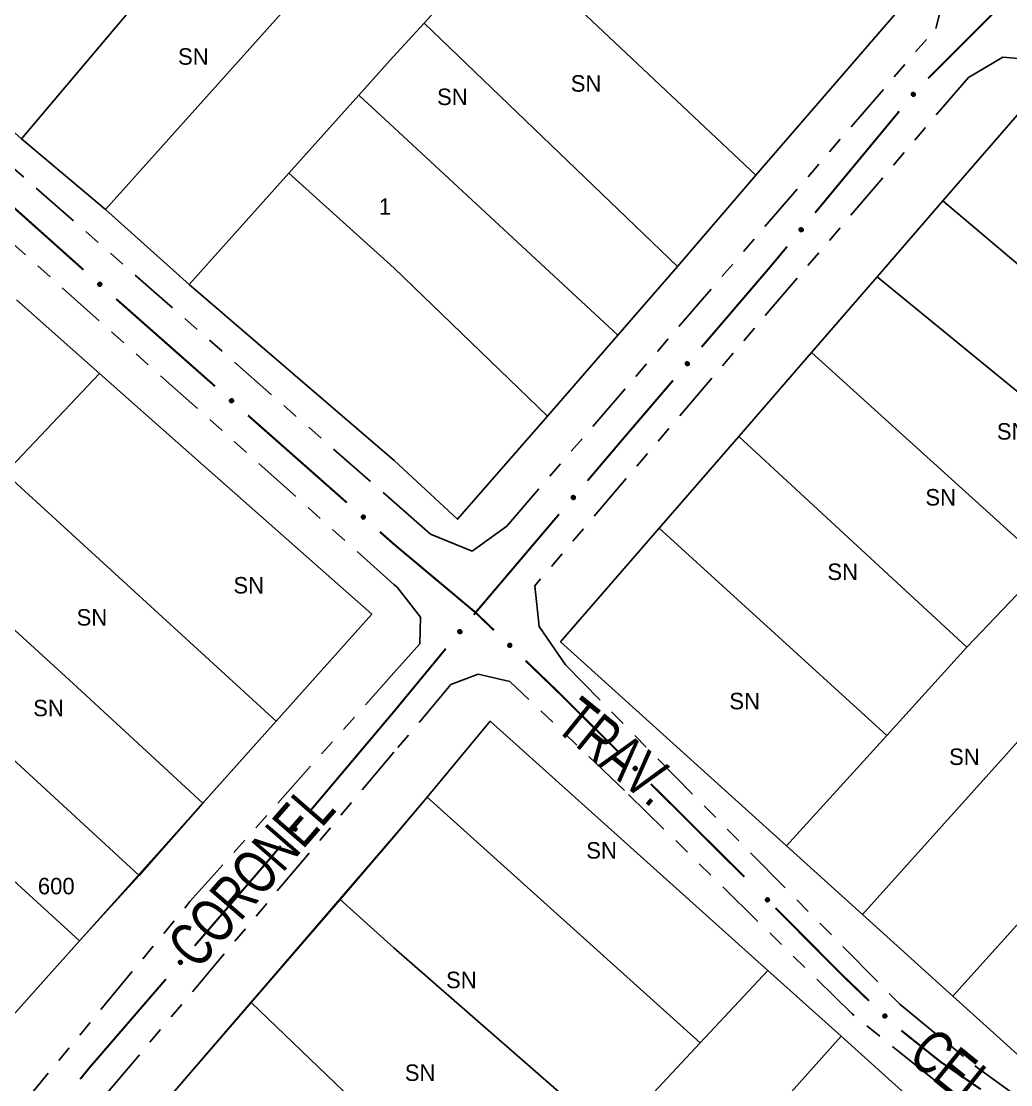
# Model space of a CAD drawing. Extents: x 209193 to 212081, y 4877574 to 4880493.
# Drawn here: x 210400.4 to 210490.4, y 4878460.8 to 4878557.6 of the extents above; entities that cross this region are included whole.
import ezdxf
from ezdxf.enums import TextEntityAlignment as Align

# ---------------------------------------------------------------- set-up
doc = ezdxf.new("R2010")
doc.units = 0
doc.header["$LTSCALE"] = 1.5
doc.header["$MEASUREMENT"] = 0
doc.linetypes.add('TRACO_25', pattern=[8, 3, -1, 1, -1, 1, -1])
for name, color, linetype in [('CD_MALHA_LOTES', 7, 'CONTINUOUS'), ('RU-QUADRA', 210, 'CONTINUOUS'), ('SV-EIXO-RUA-N-PAV', 6, 'CONTINUOUS'), ('SV-RUA-NAO-PAV', 7, 'CONTINUOUS'), ('SV-TXT-RUA-N-PAV', 7, 'CONTINUOUS'), ('Th_NmrPort', 1, 'CONTINUOUS')]:
    doc.layers.add(name, color=color, linetype=linetype)
doc.styles.add('ARIAL', font='ARIAL.SHX')

msp = doc.modelspace()

# ---------------------------------------------------------------- linework, layer by layer
at = {"layer": 'CD_MALHA_LOTES', "linetype": 'Continuous', "flags": 128}
for points in [[(210422.674225, 4878573.292202), (210400.38, 4878546.89)], [(210408.020437, 4878540.438355), (210434.288293, 4878569.772024)], [(210467.223726, 4878543.556538), (210444.106998, 4878565.369704)], [(210441.606729, 4878562.475875), (210437.033717, 4878557.403495)], [(210480.661818, 4878559.093359), (210467.223726, 4878543.556538)], [(210437.033717, 4878557.403495), (210434.223415, 4878554.339037), (210431.092139, 4878550.844347)], [(210460.074581, 4878535.263613), (210437.033717, 4878557.403495)], [(210400.38, 4878546.89), (210391.992179, 4878554.363739)], [(210424.724534, 4878543.737721), (210431.092139, 4878550.844347)], [(210431.092139, 4878550.844347), (210434.287605, 4878547.87868), (210454.644566, 4878529.012795)], [(210484.247326, 4878541.229012), (210491.422597, 4878549.506571)], [(210408.020437, 4878540.438355), (210400.38, 4878546.89)], [(210415.65, 4878533.61), (210424.724534, 4878543.737721)], [(210448.241119, 4878521.630702), (210434.287205, 4878535.110029), (210424.724534, 4878543.737721)], [(210467.223726, 4878543.556538), (210460.074581, 4878535.263613)], [(210478.264579, 4878534.327177), (210484.247326, 4878541.229012)], [(210506.389218, 4878522.493644), (210484.247326, 4878541.229012)], [(210415.65, 4878533.61), (210408.020437, 4878540.438355)], [(210460.074581, 4878535.263613), (210454.644566, 4878529.012795)], [(210440.066684, 4878512.238623), (210434.286655, 4878517.596053), (210415.65, 4878533.61)], [(210472.281833, 4878527.425342), (210478.264579, 4878534.327177)], [(210500.426906, 4878516.166292), (210478.264579, 4878534.327177)], [(210399.919764, 4878532.211033), (210407.484004, 4878525.516698)], [(210454.644566, 4878529.012795), (210448.241119, 4878521.630702)], [(210465.660683, 4878519.787029), (210472.281833, 4878527.425342)], [(210493.612834, 4878508.135422), (210472.281833, 4878527.425342)], [(210398.910368, 4878516.442419), (210407.484004, 4878525.516698)], [(210407.484004, 4878525.516698), (210412.803851, 4878520.808646)], [(210412.803851, 4878520.808646), (210432.26, 4878503.59)], [(210448.241119, 4878521.630702), (210440.066684, 4878512.238623)], [(210458.417168, 4878511.430743), (210465.660683, 4878519.787029)], [(210486.433723, 4878500.591271), (210465.660683, 4878519.787029)], [(210423.549518, 4878493.860086), (210398.910368, 4878516.442419)], [(210449.443048, 4878501.07799), (210458.417168, 4878511.430743)], [(210479.132932, 4878492.560401), (210458.417168, 4878511.430743)], [(210405.094413, 4878497.294778), (210392.043446, 4878509.174514)], [(210486.433723, 4878500.591271), (210493.612834, 4878508.135422)], [(210432.26, 4878503.59), (210423.549518, 4878493.860086)], [(210411.07894, 4878479.801626), (210386.001807, 4878502.892384)], [(210476.913814, 4878476.262388), (210500.183546, 4878502.173109)], [(210470.007764, 4878482.50094), (210449.443048, 4878501.07799)], [(210479.132932, 4878492.560401), (210486.433723, 4878500.591271)], [(210416.88, 4878486.41), (210405.094413, 4878497.294778)], [(210485.155691, 4878468.817122), (210508.822815, 4878495.115678)], [(210423.549518, 4878493.860086), (210416.88, 4878486.41)], [(210437.317188, 4878486.935031), (210443.051888, 4878493.872169)], [(210443.051888, 4878493.872169), (210468.309544, 4878471.179137)], [(210470.007764, 4878482.50094), (210479.132932, 4878492.560401)], [(210429.374756, 4878477.623577), (210434.28558, 4878483.342697), (210437.317188, 4878486.935031)], [(210462.16156, 4878464.579971), (210437.317188, 4878486.935031)], [(210416.88, 4878486.41), (210411.07894, 4878479.801626)], [(210393.977888, 4878484.518791), (210405.658905, 4878473.872966)], [(210476.913814, 4878476.262388), (210470.007764, 4878482.50094)], [(210411.07894, 4878479.801626), (210405.658905, 4878473.872966)], [(210421.284709, 4878468.248683), (210429.374756, 4878477.623577)], [(210454.071334, 4878455.931798), (210434.274746, 4878473.228143), (210429.374756, 4878477.623577)], [(210485.155691, 4878468.817122), (210476.913814, 4878476.262388)], [(210405.658905, 4878473.872966), (210396.285469, 4878463.400274)], [(210462.16156, 4878464.579971), (210468.309544, 4878471.179137)], [(210468.309544, 4878471.179137), (210474.988318, 4878465.178515)], [(210493.148985, 4878461.596414), (210485.155691, 4878468.817122)], [(210413.015806, 4878458.666528), (210421.284709, 4878468.248683)], [(210445.283675, 4878446.307218), (210434.274472, 4878455.79231), (210421.284709, 4878468.248683)], [(210446.678541, 4878433.474446), (210474.988318, 4878465.178515)], [(210474.988318, 4878465.178515), (210481.451219, 4878459.371847)], [(210454.071334, 4878455.931798), (210462.16156, 4878464.579971)]]:
    msp.add_lwpolyline(points, dxfattribs=at)
at = {"layer": 'RU-QUADRA', "linetype": 'Continuous', "flags": 128}
for points in [[(210391.992179, 4878554.363739), (210400.38, 4878546.89), (210408.020437, 4878540.438355), (210415.65, 4878533.61), (210434.286655, 4878517.596053), (210440.066684, 4878512.238623), (210448.241119, 4878521.630702), (210454.644566, 4878529.012795), (210460.074581, 4878535.263613), (210467.223726, 4878543.556538), (210480.661818, 4878559.093359), (210457.257911, 4878580.563575), (210450.073392, 4878587.154491), (210445.286363, 4878591.564499), (210441.129943, 4878595.359009), (210434.289292, 4878601.634467), (210427.30626, 4878607.903208), (210419.54, 4878614.87), (210411.701799, 4878621.845519), (210404.785292, 4878628.000788), (210397.244133, 4878634.711958)], [(210491.422597, 4878549.506571), (210484.247326, 4878541.229012), (210478.264579, 4878534.327177), (210472.281833, 4878527.425342), (210465.660683, 4878519.787029), (210458.417168, 4878511.430743), (210449.443048, 4878501.07799), (210470.007764, 4878482.50094), (210476.913814, 4878476.262388), (210485.155691, 4878468.817122), (210493.148985, 4878461.596414)], [(210407.484004, 4878525.516698), (210412.803851, 4878520.808646)], [(210468.464614, 4878387.177426), (210461.603887, 4878393.302594), (210453.723356, 4878400.33882), (210446.690978, 4878406.56745), (210439.871896, 4878412.705777), (210434.264229, 4878417.712454), (210401.135602, 4878444.89953), (210434.285581, 4878483.362501), (210437.317188, 4878486.935031), (210443.051888, 4878493.872169), (210468.309544, 4878471.179137), (210474.988318, 4878465.178515), (210481.451219, 4878459.371847), (210489.163526, 4878452.442636), (210495.541408, 4878446.712354), (210502.667603, 4878440.309742), (210509.207686, 4878434.433729), (210515.084476, 4878429.153659), (210520.89192, 4878423.935894), (210527.802242, 4878417.727236), (210535.198575, 4878411.081915), (210542.031714, 4878404.942602), (210549.104238, 4878398.588212), (210556.384798, 4878392.046909)]]:
    msp.add_lwpolyline(points, dxfattribs=at)
at = {"layer": 'RU-QUADRA', "linetype": 'Continuous'}
for points in [[(210399.919764, 4878532.211033), (210407.484004, 4878525.516698)], [(210412.803851, 4878520.808646), (210432.26, 4878503.59)], [(210432.26, 4878503.59), (210423.549518, 4878493.860086)], [(210423.549518, 4878493.860086), (210402.078784, 4878469.872991)], [(210402.078784, 4878469.872991), (210396.285469, 4878463.400274)]]:
    msp.add_lwpolyline(points, dxfattribs=at)
at = {"layer": 'SV-EIXO-RUA-N-PAV', "const_width": 0.18}
for points in [[(210490.076428, 4878559.563615), (210482.900011, 4878552.387198)], [(210480.265875, 4878549.381843), (210472.609661, 4878540.141584)], [(210397.073906, 4878542.955466), (210406.020077, 4878534.95759)], [(210470.05759, 4878537.061498), (210468.781554, 4878535.521454)], [(210468.648186, 4878535.360494), (210462.282408, 4878527.921416)], [(210468.781554, 4878535.521454), (210468.648186, 4878535.360494)], [(210409.004277, 4878532.294043), (210417.999106, 4878524.350929)], [(210459.681734, 4878524.882256), (210455.780723, 4878520.323516)], [(210420.997382, 4878521.703225), (210429.992211, 4878513.760112)], [(210455.390426, 4878519.867413), (210451.896334, 4878515.750609)], [(210455.780723, 4878520.323516), (210455.390426, 4878519.867413)], [(210449.307974, 4878512.700954), (210442.189985, 4878504.314405)], [(210432.990488, 4878511.112407), (210433.740057, 4878510.450481)], [(210433.740057, 4878510.450481), (210434.285369, 4878509.96893)], [(210434.285369, 4878509.96893), (210441.184472, 4878504.189451)], [(210442.189985, 4878504.314405), (210441.710164, 4878503.749071)], [(210441.184472, 4878504.189451), (210441.710164, 4878503.749071)], [(210441.710164, 4878503.749071), (210441.54573, 4878503.549619)], [(210441.710164, 4878503.749071), (210443.377929, 4878502.144639)], [(210439.001254, 4878500.463255), (210434.548422, 4878495.062118)], [(210446.26056, 4878499.371475), (210448.422533, 4878497.291602)], [(210448.422533, 4878497.291602), (210448.920371, 4878496.81267)], [(210448.920371, 4878496.81267), (210454.821235, 4878490.962675)], [(210434.286709, 4878494.744669), (210426.553549, 4878485.56871)], [(210434.548422, 4878495.062118), (210434.286709, 4878494.744669)], [(210457.66188, 4878488.146519), (210459.082202, 4878486.73844)], [(210459.082202, 4878486.73844), (210459.50751, 4878486.316799)], [(210459.50751, 4878486.316799), (210466.172433, 4878479.686589)], [(210423.975828, 4878482.510057), (210423.331398, 4878481.745393)], [(210422.997986, 4878481.349775), (210416.149165, 4878473.41384)], [(210423.331398, 4878481.745393), (210422.997986, 4878481.349775)], [(210469.003844, 4878476.861169), (210474.641748, 4878471.185427)], [(210413.535766, 4878470.385615), (210407.002268, 4878462.815054)], [(210474.641748, 4878471.185427), (210475.068778, 4878470.755531)], [(210475.068778, 4878470.755531), (210477.516249, 4878468.404039)], [(210480.457555, 4878465.69767), (210483.584273, 4878463.202948)], [(210407.002268, 4878462.815054), (210406.575839, 4878462.320938)], [(210483.584273, 4878463.202948), (210484.013085, 4878462.860811)], [(210484.013085, 4878462.860811), (210487.689073, 4878460.35038)], [(210406.575839, 4878462.320938), (210405.726098, 4878461.275372)]]:
    msp.add_lwpolyline(points, dxfattribs=at)
at = {"layer": 'SV-EIXO-RUA-N-PAV'}
for points in [[(210481.718346, 4878550.962289), (210481.723601, 4878550.913664), (210481.718174, 4878550.870799), (210481.703357, 4878550.836349), (210481.682326, 4878550.809322), (210481.657696, 4878550.784094), (210481.627253, 4878550.764138), (210481.588557, 4878550.749474), (210481.539817, 4878550.743861), (210481.49627, 4878550.752306), (210481.46172, 4878550.765025), (210481.432274, 4878550.785332), (210481.408168, 4878550.80967), (210481.388484, 4878550.841978), (210481.374006, 4878550.881337), (210481.369548, 4878550.930485), (210481.375157, 4878550.972472), (210481.390363, 4878551.005417), (210481.410966, 4878551.03489), (210481.43642, 4878551.060344), (210481.466417, 4878551.079761), (210481.506071, 4878551.094267), (210481.554638, 4878551.098024), (210481.59658, 4878551.092908), (210481.629729, 4878551.078168), (210481.658289, 4878551.057232), (210481.683892, 4878551.032836), (210481.705227, 4878551.003068), (210481.718346, 4878550.962289)], [(210471.51006, 4878538.641944), (210471.515315, 4878538.593319), (210471.509888, 4878538.550454), (210471.495071, 4878538.516004), (210471.47404, 4878538.488977), (210471.44941, 4878538.463749), (210471.418967, 4878538.443793), (210471.380272, 4878538.429129), (210471.331531, 4878538.423516), (210471.287985, 4878538.431961), (210471.253434, 4878538.44468), (210471.223988, 4878538.464987), (210471.199882, 4878538.489325), (210471.180199, 4878538.521633), (210471.165721, 4878538.560992), (210471.161262, 4878538.61014), (210471.166871, 4878538.652127), (210471.182077, 4878538.685072), (210471.20268, 4878538.714545), (210471.228134, 4878538.739999), (210471.258131, 4878538.759416), (210471.297785, 4878538.773922), (210471.346352, 4878538.777679), (210471.388294, 4878538.772563), (210471.421443, 4878538.757823), (210471.450003, 4878538.736887), (210471.475607, 4878538.712491), (210471.496941, 4878538.682723), (210471.51006, 4878538.641944)], [(210407.477357, 4878533.802438), (210407.526145, 4878533.805863), (210407.568777, 4878533.79883), (210407.602645, 4878533.782729), (210407.628864, 4878533.760698), (210407.653148, 4878533.735138), (210407.671947, 4878533.703967), (210407.685147, 4878533.664748), (210407.688926, 4878533.615831), (210407.678851, 4878533.572632), (210407.664843, 4878533.538584), (210407.643444, 4878533.509922), (210407.618219, 4878533.486746), (210407.585194, 4878533.46829), (210407.545319, 4878533.455301), (210407.496039, 4878533.452692), (210407.454291, 4878533.459874), (210407.421941, 4878533.476307), (210407.393262, 4878533.498002), (210407.368782, 4878533.524394), (210407.350506, 4878533.555099), (210407.3375, 4878533.59527), (210407.335569, 4878533.643944), (210407.342257, 4878533.685664), (210407.358231, 4878533.718236), (210407.380226, 4878533.74599), (210407.405566, 4878533.770659), (210407.436114, 4878533.79086), (210407.477357, 4878533.802438)], [(210461.159126, 4878526.439432), (210461.163607, 4878526.390729), (210461.1575, 4878526.347955), (210461.142138, 4878526.313746), (210461.12068, 4878526.287055), (210461.095653, 4878526.262222), (210461.064896, 4878526.242753), (210461.025973, 4878526.228705), (210460.977149, 4878526.223866), (210460.933742, 4878526.233003), (210460.899398, 4878526.246269), (210460.870279, 4878526.267041), (210460.846562, 4878526.291758), (210460.827394, 4878526.324375), (210460.813543, 4878526.363959), (210460.809866, 4878526.413171), (210460.816141, 4878526.455065), (210460.831869, 4878526.487764), (210460.852937, 4878526.516906), (210460.878792, 4878526.541952), (210460.909094, 4878526.56089), (210460.948974, 4878526.574764), (210460.997594, 4878526.57775), (210461.039449, 4878526.571968), (210461.07236, 4878526.556704), (210461.100584, 4878526.535316), (210461.125797, 4878526.510517), (210461.146655, 4878526.480414), (210461.159126, 4878526.439432)], [(210419.463411, 4878523.204696), (210419.512177, 4878523.208418), (210419.554851, 4878523.201645), (210419.588817, 4878523.185752), (210419.61517, 4878523.163882), (210419.63961, 4878523.13847), (210419.658598, 4878523.107414), (210419.672038, 4878523.068277), (210419.676115, 4878523.019383), (210419.666304, 4878522.976124), (210419.652504, 4878522.941991), (210419.631281, 4878522.913199), (210419.606197, 4878522.88987), (210419.573285, 4878522.871213), (210419.533491, 4878522.85798), (210419.484227, 4878522.85507), (210419.442437, 4878522.861997), (210419.409987, 4878522.878232), (210419.381176, 4878522.899752), (210419.356536, 4878522.925994), (210419.338072, 4878522.956587), (210419.324821, 4878522.996678), (210419.322593, 4878523.045339), (210419.329026, 4878523.087099), (210419.344801, 4878523.119768), (210419.366626, 4878523.147655), (210419.391816, 4878523.172479), (210419.422239, 4878523.192866), (210419.463411, 4878523.204696)], [(210450.779056, 4878514.264094), (210450.783734, 4878514.21541), (210450.7778, 4878514.172611), (210450.762576, 4878514.13834), (210450.741227, 4878514.111563), (210450.7163, 4878514.086629), (210450.685622, 4878514.067035), (210450.646756, 4878514.05283), (210450.597952, 4878514.047794), (210450.554509, 4878514.056754), (210450.520111, 4878514.069882), (210450.490908, 4878514.090536), (210450.467092, 4878514.115157), (210450.447792, 4878514.147696), (210450.433781, 4878514.187224), (210450.429905, 4878514.236421), (210450.436011, 4878514.278339), (210450.451606, 4878514.311101), (210450.472556, 4878514.340329), (210450.49831, 4878514.365479), (210450.528535, 4878514.38454), (210450.568358, 4878514.398575), (210450.616966, 4878514.401757), (210450.658844, 4878514.396145), (210450.691817, 4878514.381014), (210450.720127, 4878514.35974), (210450.745439, 4878514.335043), (210450.76642, 4878514.305025), (210450.779056, 4878514.264094)], [(210431.456516, 4878512.613878), (210431.505283, 4878512.617601), (210431.547956, 4878512.610828), (210431.581923, 4878512.594935), (210431.608275, 4878512.573064), (210431.632715, 4878512.547653), (210431.651704, 4878512.516596), (210431.665143, 4878512.477459), (210431.669221, 4878512.428566), (210431.659409, 4878512.385307), (210431.64561, 4878512.351173), (210431.624386, 4878512.322381), (210431.599303, 4878512.299052), (210431.566391, 4878512.280395), (210431.526596, 4878512.267162), (210431.477333, 4878512.264252), (210431.435542, 4878512.271179), (210431.403092, 4878512.287414), (210431.374282, 4878512.308934), (210431.349641, 4878512.335176), (210431.331178, 4878512.365769), (210431.317927, 4878512.40586), (210431.315699, 4878512.454521), (210431.322132, 4878512.496281), (210431.337907, 4878512.52895), (210431.359732, 4878512.556838), (210431.384921, 4878512.581661), (210431.415345, 4878512.602048), (210431.456516, 4878512.613878)], [(210440.449827, 4878502.047275), (210440.455202, 4878501.998663), (210440.44988, 4878501.955784), (210440.435149, 4878501.921298), (210440.414184, 4878501.894219), (210440.389617, 4878501.868931), (210440.359222, 4878501.8489), (210440.320563, 4878501.83414), (210440.271837, 4878501.828407), (210440.22827, 4878501.836745), (210440.193688, 4878501.849379), (210440.164192, 4878501.869614), (210440.140026, 4878501.893892), (210440.120263, 4878501.926152), (210440.105688, 4878501.965475), (210440.101109, 4878502.014611), (210440.106614, 4878502.056612), (210440.121739, 4878502.089594), (210440.142269, 4878502.119118), (210440.16766, 4878502.144635), (210440.197609, 4878502.164125), (210440.237228, 4878502.178729), (210440.285785, 4878502.182606), (210440.327739, 4878502.177593), (210440.360925, 4878502.162935), (210440.389537, 4878502.142069), (210440.4152, 4878502.117736), (210440.436607, 4878502.088021), (210440.449827, 4878502.047275)], [(210444.792018, 4878500.937), (210444.840898, 4878500.938639), (210444.883244, 4878500.930053), (210444.916502, 4878500.912725), (210444.941898, 4878500.889751), (210444.965232, 4878500.86332), (210444.982879, 4878500.831482), (210444.994637, 4878500.791807), (210444.996625, 4878500.742785), (210444.984978, 4878500.699984), (210444.969735, 4878500.666469), (210444.947303, 4878500.638609), (210444.921248, 4878500.616371), (210444.88757, 4878500.599134), (210444.847247, 4878500.587611), (210444.797904, 4878500.586804), (210444.756447, 4878500.595507), (210444.724719, 4878500.613112), (210444.696853, 4878500.63584), (210444.673354, 4878500.663109), (210444.656212, 4878500.694462), (210444.644683, 4878500.735082), (210444.644532, 4878500.783794), (210444.65274, 4878500.825241), (210444.669894, 4878500.857208), (210444.692888, 4878500.884139), (210444.719113, 4878500.907865), (210444.750379, 4878500.926936), (210444.792018, 4878500.937)], [(210456.217022, 4878489.733929), (210456.265922, 4878489.734833), (210456.308134, 4878489.725611), (210456.341127, 4878489.707786), (210456.366175, 4878489.684433), (210456.38911, 4878489.657655), (210456.406276, 4878489.625555), (210456.417437, 4878489.585708), (210456.418689, 4878489.536661), (210456.4064, 4878489.49404), (210456.390655, 4878489.460759), (210456.367807, 4878489.433238), (210456.34142, 4878489.411394), (210456.307488, 4878489.394665), (210456.266996, 4878489.383749), (210456.217647, 4878489.383684), (210456.176325, 4878489.393009), (210456.144865, 4878489.411088), (210456.117343, 4878489.434233), (210456.094257, 4878489.461851), (210456.077588, 4878489.493458), (210456.06667, 4878489.534246), (210456.067251, 4878489.582955), (210456.076081, 4878489.624274), (210456.093713, 4878489.65598), (210456.11711, 4878489.682563), (210456.143688, 4878489.705892), (210456.175237, 4878489.724492), (210456.217022, 4878489.733929)], [(210425.441455, 4878484.078311), (210425.446303, 4878484.029644), (210425.440518, 4878483.986825), (210425.425414, 4878483.952501), (210425.404158, 4878483.92565), (210425.379318, 4878483.900629), (210425.348709, 4878483.880928), (210425.309893, 4878483.866588), (210425.261107, 4878483.861382), (210425.217632, 4878483.870191), (210425.183189, 4878483.883198), (210425.153914, 4878483.903751), (210425.130012, 4878483.928289), (210425.110599, 4878483.960761), (210425.096451, 4878484.000239), (210425.092403, 4878484.049422), (210425.098363, 4878484.091361), (210425.113844, 4878484.124178), (210425.134692, 4878484.153478), (210425.160358, 4878484.178718), (210425.190516, 4878484.197884), (210425.23029, 4878484.212057), (210425.278887, 4878484.215409), (210425.320784, 4878484.209943), (210425.353809, 4878484.194927), (210425.382194, 4878484.173752), (210425.407592, 4878484.149143), (210425.428677, 4878484.119198), (210425.441455, 4878484.078311)], [(210468.246121, 4878477.780178), (210468.295027, 4878477.780707), (210468.337167, 4878477.771162), (210468.370022, 4878477.753084), (210468.394891, 4878477.729539), (210468.417619, 4878477.702586), (210468.434538, 4878477.670356), (210468.445393, 4878477.630424), (210468.446269, 4878477.581369), (210468.433653, 4878477.538843), (210468.417653, 4878477.505684), (210468.394595, 4878477.478339), (210468.368041, 4878477.456698), (210468.333981, 4878477.440231), (210468.293407, 4878477.429625), (210468.244059, 4878477.429939), (210468.20281, 4878477.43958), (210468.17149, 4878477.4579), (210468.144146, 4878477.481256), (210468.121272, 4878477.509051), (210468.104846, 4878477.540784), (210468.094242, 4878477.581656), (210468.095196, 4878477.630358), (210468.104343, 4878477.671609), (210468.122218, 4878477.703178), (210468.145818, 4878477.72958), (210468.172575, 4878477.752705), (210468.204265, 4878477.771062), (210468.246121, 4878477.780178)], [(210415.019676, 4878471.936581), (210415.023954, 4878471.88786), (210415.017667, 4878471.845112), (210415.002162, 4878471.810967), (210414.980592, 4878471.784367), (210414.955461, 4878471.759639), (210414.924623, 4878471.740299), (210414.885641, 4878471.726414), (210414.836797, 4878471.72178), (210414.793429, 4878471.731099), (210414.759141, 4878471.744509), (210414.730109, 4878471.765403), (210414.706496, 4878471.79022), (210414.687465, 4878471.822917), (210414.673781, 4878471.862558), (210414.67031, 4878471.911785), (210414.676761, 4878471.953652), (210414.692625, 4878471.986285), (210414.713816, 4878472.015338), (210414.739776, 4878472.040276), (210414.770156, 4878472.059087), (210414.810094, 4878472.072793), (210414.858727, 4878472.075575), (210414.900557, 4878472.069618), (210414.933404, 4878472.054216), (210414.961538, 4878472.03271), (210414.986646, 4878472.007805), (210415.007378, 4878471.977615), (210415.019676, 4878471.936581)], [(210478.931117, 4878467.197312), (210478.979997, 4878467.198982), (210479.022348, 4878467.190423), (210479.055617, 4878467.173117), (210479.081027, 4878467.150159), (210479.104379, 4878467.123744), (210479.122046, 4878467.091917), (210479.13383, 4878467.05225), (210479.13585, 4878467.003228), (210479.12423, 4878466.96042), (210479.109009, 4878466.926896), (210479.086595, 4878466.89902), (210479.060553, 4878466.876766), (210479.026887, 4878466.859508), (210478.986571, 4878466.847958), (210478.937229, 4878466.84712), (210478.895767, 4878466.855796), (210478.864027, 4878466.87338), (210478.836146, 4878466.896091), (210478.81263, 4878466.923345), (210478.795467, 4878466.954686), (210478.783912, 4878466.995299), (210478.78373, 4878467.04401), (210478.791911, 4878467.085463), (210478.809045, 4878467.117441), (210478.832022, 4878467.144387), (210478.858231, 4878467.16813), (210478.889485, 4878467.187221), (210478.931117, 4878467.197312)]]:
    msp.add_lwpolyline(points, close=True, dxfattribs=at)
for points in [[(210481.466417, 4878551.079761), (210481.369548, 4878550.930485)], [(210481.506071, 4878551.094267), (210481.374006, 4878550.881337)], [(210481.43642, 4878551.060344), (210481.375157, 4878550.972472)], [(210481.449139, 4878551.066305), (210481.376069, 4878550.956731)], [(210481.484563, 4878551.081255), (210481.376369, 4878550.912181)], [(210481.529083, 4878551.092213), (210481.382794, 4878550.864328)], [(210481.554638, 4878551.098024), (210481.388484, 4878550.841978)], [(210481.573453, 4878551.094434), (210481.400536, 4878550.830135)], [(210481.59658, 4878551.092908), (210481.408168, 4878550.80967)], [(210481.610348, 4878551.083357), (210481.42176, 4878550.800145)], [(210481.629729, 4878551.078168), (210481.432274, 4878550.785332)], [(210481.642019, 4878551.065975), (210481.446107, 4878550.7782)], [(210481.658289, 4878551.057232), (210481.46172, 4878550.765025)], [(210481.669518, 4878551.041418), (210481.483542, 4878550.761359)], [(210481.683892, 4878551.032836), (210481.49627, 4878550.752306)], [(210481.691433, 4878551.0144), (210481.521307, 4878550.751332)], [(210481.705227, 4878551.003068), (210481.539817, 4878550.743861)], [(210481.709865, 4878550.983179), (210481.564987, 4878550.750581)], [(210481.718346, 4878550.962289), (210481.588557, 4878550.749474)], [(210481.720132, 4878550.935687), (210481.612299, 4878550.76277)], [(210481.723601, 4878550.913664), (210481.627253, 4878550.764138)], [(210481.720612, 4878550.889215), (210481.647363, 4878550.781562)], [(210481.718174, 4878550.870799), (210481.657696, 4878550.784094)], [(210471.258131, 4878538.759416), (210471.161262, 4878538.61014)], [(210471.297785, 4878538.773922), (210471.165721, 4878538.560992)], [(210471.228134, 4878538.739999), (210471.166871, 4878538.652127)], [(210471.240853, 4878538.74596), (210471.167783, 4878538.636386)], [(210471.276277, 4878538.76091), (210471.168084, 4878538.591836)], [(210471.320797, 4878538.771868), (210471.174508, 4878538.543983)], [(210471.346352, 4878538.777679), (210471.180199, 4878538.521633)], [(210471.365167, 4878538.774089), (210471.19225, 4878538.50979)], [(210471.388294, 4878538.772563), (210471.199882, 4878538.489325)], [(210471.402062, 4878538.763012), (210471.213474, 4878538.4798)], [(210471.421443, 4878538.757823), (210471.223988, 4878538.464987)], [(210471.433733, 4878538.74563), (210471.237821, 4878538.457855)], [(210471.450003, 4878538.736887), (210471.253434, 4878538.44468)], [(210471.461232, 4878538.721073), (210471.275256, 4878538.441014)], [(210471.475607, 4878538.712491), (210471.287985, 4878538.431961)], [(210471.483147, 4878538.694055), (210471.313022, 4878538.430987)], [(210471.496941, 4878538.682723), (210471.331531, 4878538.423516)], [(210471.501579, 4878538.662834), (210471.356701, 4878538.430236)], [(210471.51006, 4878538.641944), (210471.380272, 4878538.429129)], [(210471.511846, 4878538.615342), (210471.404013, 4878538.442425)], [(210471.515315, 4878538.593319), (210471.418967, 4878538.443793)], [(210471.512327, 4878538.56887), (210471.439077, 4878538.461217)], [(210471.509888, 4878538.550454), (210471.44941, 4878538.463749)], [(210407.335569, 4878533.643944), (210407.585194, 4878533.46829)], [(210407.3375, 4878533.59527), (210407.545319, 4878533.455301)], [(210407.339863, 4878533.662611), (210407.597481, 4878533.479888)], [(210407.340417, 4878533.618188), (210407.562646, 4878533.463443)], [(210407.342257, 4878533.685664), (210407.618219, 4878533.486746)], [(210407.349694, 4878533.573288), (210407.514586, 4878533.458821)], [(210407.350506, 4878533.555099), (210407.496039, 4878533.452692)], [(210407.352319, 4878533.699064), (210407.628247, 4878533.499971)], [(210407.358231, 4878533.718236), (210407.643444, 4878533.509922)], [(210407.363303, 4878533.537328), (210407.470056, 4878533.460194)], [(210407.368782, 4878533.524394), (210407.454291, 4878533.459874)], [(210407.370878, 4878533.73006), (210407.651091, 4878533.523477)], [(210407.380226, 4878533.74599), (210407.664843, 4878533.538584)], [(210407.39645, 4878533.756617), (210407.669327, 4878533.560253)], [(210407.405566, 4878533.770659), (210407.678851, 4878533.572632)], [(210407.424272, 4878533.777501), (210407.680765, 4878533.597615)], [(210407.436114, 4878533.79086), (210407.688926, 4878533.615831)], [(210407.456164, 4878533.794748), (210407.683156, 4878533.641236)], [(210407.477357, 4878533.802438), (210407.685147, 4878533.664748)], [(210407.504008, 4878533.803224), (210407.672753, 4878533.688972)], [(210407.526145, 4878533.805863), (210407.671947, 4878533.703967)], [(210407.550465, 4878533.801958), (210407.65529, 4878533.724717)], [(210407.568777, 4878533.79883), (210407.653148, 4878533.735138)], [(210460.909094, 4878526.56089), (210460.809866, 4878526.413171)], [(210460.948974, 4878526.574764), (210460.813543, 4878526.363959)], [(210460.878792, 4878526.541952), (210460.816141, 4878526.455065)], [(210460.927261, 4878526.562096), (210460.816396, 4878526.394761)], [(210460.891604, 4878526.547711), (210460.816803, 4878526.439311)], [(210460.97195, 4878526.572345), (210460.822059, 4878526.346813)], [(210460.997594, 4878526.57775), (210460.827394, 4878526.324375)], [(210461.01635, 4878526.573861), (210460.839256, 4878526.312342)], [(210461.039449, 4878526.571968), (210460.846562, 4878526.291758)], [(210461.053064, 4878526.562199), (210460.860001, 4878526.282019)], [(210461.07236, 4878526.556704), (210460.870279, 4878526.267041)], [(210461.084455, 4878526.544317), (210460.883996, 4878526.25969)], [(210461.100584, 4878526.535316), (210460.899398, 4878526.246269)], [(210461.11156, 4878526.519326), (210460.921159, 4878526.242256)], [(210461.125797, 4878526.510517), (210460.933742, 4878526.233003)], [(210461.133043, 4878526.491963), (210460.958761, 4878526.231631)], [(210461.146655, 4878526.480414), (210460.977149, 4878526.223866)], [(210461.150978, 4878526.460453), (210461.002423, 4878526.230186)], [(210461.159126, 4878526.439432), (210461.025973, 4878526.228705)], [(210461.160489, 4878526.412804), (210461.049923, 4878526.241622)], [(210461.163607, 4878526.390729), (210461.064896, 4878526.242753)], [(210461.160231, 4878526.366331), (210461.085281, 4878526.259855)], [(210461.1575, 4878526.347955), (210461.095653, 4878526.262222)], [(210419.322593, 4878523.045339), (210419.573285, 4878522.871213)], [(210419.324821, 4878522.996678), (210419.533491, 4878522.85798)], [(210419.326773, 4878523.064032), (210419.585502, 4878522.882885)], [(210419.327598, 4878523.019614), (210419.550767, 4878522.866228)], [(210419.329026, 4878523.087099), (210419.606197, 4878522.88987)], [(210419.337149, 4878522.974771), (210419.502737, 4878522.861312)], [(210419.338072, 4878522.956587), (210419.484227, 4878522.85507)], [(210419.339006, 4878523.10056), (210419.616145, 4878522.903156)], [(210419.344801, 4878523.119768), (210419.631281, 4878522.913199)], [(210419.350978, 4878522.938894), (210419.458199, 4878522.862414)], [(210419.356536, 4878522.925994), (210419.442437, 4878522.861997)], [(210419.357376, 4878523.131669), (210419.638845, 4878522.9268)], [(210419.366626, 4878523.147655), (210419.652504, 4878522.941991)], [(210419.382785, 4878523.158381), (210419.656856, 4878522.963687)], [(210419.391816, 4878523.172479), (210419.666304, 4878522.976124)], [(210419.410479, 4878523.179435), (210419.668065, 4878523.001118)], [(210419.422239, 4878523.192866), (210419.676115, 4878523.019383)], [(210419.442265, 4878523.196876), (210419.67019, 4878523.044753)], [(210419.463411, 4878523.204696), (210419.672038, 4878523.068277)], [(210419.490057, 4878523.205644), (210419.659496, 4878523.092425)], [(210419.512177, 4878523.208418), (210419.658598, 4878523.107414)], [(210419.53652, 4878523.204662), (210419.641815, 4878523.128062)], [(210419.554851, 4878523.201645), (210419.63961, 4878523.13847)], [(210450.528535, 4878514.38454), (210450.429905, 4878514.236421)], [(210450.568358, 4878514.398575), (210450.433781, 4878514.187224)], [(210450.49831, 4878514.365479), (210450.436011, 4878514.278339)], [(210450.546697, 4878514.385819), (210450.436509, 4878514.218037)], [(210450.511098, 4878514.371289), (210450.436737, 4878514.262588)], [(210450.591344, 4878514.396249), (210450.442367, 4878514.170112)], [(210450.616966, 4878514.401757), (210450.447792, 4878514.147696)], [(210450.635737, 4878514.397945), (210450.459703, 4878514.135711)], [(210450.658844, 4878514.396145), (210450.467092, 4878514.115157)], [(210450.672498, 4878514.386431), (210450.480571, 4878514.105472)], [(210450.691817, 4878514.381014), (210450.490908, 4878514.090536)], [(210450.703962, 4878514.368676), (210450.504655, 4878514.08324)], [(210450.720127, 4878514.35974), (210450.520111, 4878514.069882)], [(210450.731168, 4878514.343795), (210450.541889, 4878514.065957)], [(210450.745439, 4878514.335043), (210450.554509, 4878514.056754)], [(210450.752761, 4878514.316519), (210450.579533, 4878514.055484)], [(210450.76642, 4878514.305025), (210450.597952, 4878514.047794)], [(210450.770823, 4878514.285082), (210450.623201, 4878514.054216)], [(210450.779056, 4878514.264094), (210450.646756, 4878514.05283)], [(210450.780526, 4878514.237472), (210450.670654, 4878514.065843)], [(210450.783734, 4878514.21541), (210450.685622, 4878514.067035)], [(210450.780457, 4878514.190998), (210450.705937, 4878514.08422)], [(210450.7778, 4878514.172611), (210450.7163, 4878514.086629)], [(210431.315699, 4878512.454521), (210431.566391, 4878512.280395)], [(210431.317927, 4878512.40586), (210431.526596, 4878512.267162)], [(210431.319879, 4878512.473214), (210431.578607, 4878512.292068)], [(210431.320703, 4878512.428796), (210431.543873, 4878512.27541)], [(210431.322132, 4878512.496281), (210431.599303, 4878512.299052)], [(210431.330255, 4878512.383953), (210431.495842, 4878512.270494)], [(210431.331178, 4878512.365769), (210431.477333, 4878512.264252)], [(210431.332112, 4878512.509742), (210431.60925, 4878512.312338)], [(210431.337907, 4878512.52895), (210431.624386, 4878512.322381)], [(210431.344083, 4878512.348076), (210431.451304, 4878512.271596)], [(210431.349641, 4878512.335176), (210431.435542, 4878512.271179)], [(210431.350481, 4878512.540851), (210431.63195, 4878512.335982)], [(210431.359732, 4878512.556838), (210431.64561, 4878512.351173)], [(210431.375891, 4878512.567564), (210431.649961, 4878512.372869)], [(210431.384921, 4878512.581661), (210431.659409, 4878512.385307)], [(210431.403585, 4878512.588618), (210431.661171, 4878512.410301)], [(210431.415345, 4878512.602048), (210431.669221, 4878512.428566)], [(210431.43537, 4878512.606059), (210431.663295, 4878512.453935)], [(210431.456516, 4878512.613878), (210431.665143, 4878512.477459)], [(210431.483162, 4878512.614827), (210431.652601, 4878512.501607)], [(210431.505283, 4878512.617601), (210431.651704, 4878512.516596)], [(210431.529626, 4878512.613845), (210431.634921, 4878512.537245)], [(210431.547956, 4878512.610828), (210431.632715, 4878512.547653)], [(210440.197609, 4878502.164125), (210440.101109, 4878502.014611)], [(210440.237228, 4878502.178729), (210440.105688, 4878501.965475)], [(210440.16766, 4878502.144635), (210440.106614, 4878502.056612)], [(210440.180364, 4878502.150627), (210440.107565, 4878502.040873)], [(210440.215752, 4878502.165665), (210440.107975, 4878501.996324)], [(210440.260245, 4878502.176732), (210440.114517, 4878501.948488)], [(210440.285785, 4878502.182606), (210440.120263, 4878501.926152)], [(210440.304609, 4878502.179062), (210440.132344, 4878501.914338)], [(210440.327739, 4878502.177593), (210440.140026, 4878501.893892)], [(210440.341531, 4878502.168076), (210440.153642, 4878501.8844)], [(210440.360925, 4878502.162935), (210440.164192, 4878501.869614)], [(210440.373245, 4878502.150772), (210440.178042, 4878501.862515)], [(210440.389537, 4878502.142069), (210440.193688, 4878501.849379)], [(210440.400804, 4878502.126283), (210440.215519, 4878501.845766)], [(210440.4152, 4878502.117736), (210440.22827, 4878501.836745)], [(210440.422786, 4878502.099319), (210440.253309, 4878501.835833)], [(210440.436607, 4878502.088021), (210440.271837, 4878501.828407)], [(210440.441295, 4878502.068143), (210440.29699, 4878501.83519)], [(210440.449827, 4878502.047275), (210440.320563, 4878501.83414)], [(210440.451679, 4878502.020677), (210440.344272, 4878501.847494)], [(210440.455202, 4878501.998663), (210440.359222, 4878501.8489)], [(210440.452274, 4878501.974207), (210440.37929, 4878501.866373)], [(210440.44988, 4878501.955784), (210440.389617, 4878501.868931)], [(210444.644532, 4878500.783794), (210444.88757, 4878500.599134)], [(210444.644683, 4878500.735082), (210444.847247, 4878500.587611)], [(210444.648435, 4878500.757878), (210444.86486, 4878500.595114)], [(210444.649505, 4878500.802291), (210444.900273, 4878500.610275)], [(210444.65274, 4878500.825241), (210444.921248, 4878500.616371)], [(210444.656065, 4878500.712669), (210444.816663, 4878500.592251)], [(210444.656212, 4878500.694462), (210444.797904, 4878500.586804)], [(210444.663285, 4878500.838264), (210444.931753, 4878500.629221)], [(210444.668351, 4878500.676235), (210444.772213, 4878500.595251)], [(210444.669894, 4878500.857208), (210444.947303, 4878500.638609)], [(210444.673354, 4878500.663109), (210444.756447, 4878500.595507)], [(210444.682964, 4878500.868561), (210444.95544, 4878500.651875)], [(210444.692888, 4878500.884139), (210444.969735, 4878500.666469)], [(210444.70949, 4878500.894166), (210444.975008, 4878500.68796)], [(210444.719113, 4878500.907865), (210444.984978, 4878500.699984)], [(210444.738057, 4878500.91402), (210444.987804, 4878500.72488)], [(210444.750379, 4878500.926936), (210444.996625, 4878500.742785)], [(210444.770557, 4878500.930089), (210444.991787, 4878500.768384)], [(210444.792018, 4878500.937), (210444.994637, 4878500.791807)], [(210444.81868, 4878500.936811), (210444.983136, 4878500.816469)], [(210444.840898, 4878500.938639), (210444.982879, 4878500.831482)], [(210444.865059, 4878500.933849), (210444.966992, 4878500.852828)], [(210444.883244, 4878500.930053), (210444.965232, 4878500.86332)], [(210456.06667, 4878489.534246), (210456.266996, 4878489.383749)], [(210456.067251, 4878489.582955), (210456.307488, 4878489.394665)], [(210456.070764, 4878489.556984), (210456.28472, 4878489.390987)], [(210456.072502, 4878489.601375), (210456.320357, 4878489.405614)], [(210456.076081, 4878489.624274), (210456.34142, 4878489.411394)], [(210456.077588, 4878489.493458), (210456.217647, 4878489.383684)], [(210456.077715, 4878489.511665), (210456.236485, 4878489.388849)], [(210456.08682, 4878489.637138), (210456.352118, 4878489.424085)], [(210456.089452, 4878489.475051), (210456.192085, 4878489.392516)], [(210456.093713, 4878489.65598), (210456.367807, 4878489.433238)], [(210456.094257, 4878489.461851), (210456.176325, 4878489.393009)], [(210456.106953, 4878489.667136), (210456.376143, 4878489.446381)], [(210456.11711, 4878489.682563), (210456.390655, 4878489.460759)], [(210456.13386, 4878489.692339), (210456.39625, 4878489.482168)], [(210456.143688, 4878489.705892), (210456.4064, 4878489.49404)], [(210456.162722, 4878489.711761), (210456.409599, 4878489.518891)], [(210456.175237, 4878489.724492), (210456.418689, 4878489.536661)], [(210456.19546, 4878489.727341), (210456.414236, 4878489.56233)], [(210456.217022, 4878489.733929), (210456.417437, 4878489.585708)], [(210456.243678, 4878489.733339), (210456.406308, 4878489.610539)], [(210456.265922, 4878489.734833), (210456.406276, 4878489.625555)], [(210456.290008, 4878489.72968), (210456.390712, 4878489.647137)], [(210456.308134, 4878489.725611), (210456.38911, 4878489.657655)], [(210425.190516, 4878484.197884), (210425.092403, 4878484.049422)], [(210425.23029, 4878484.212057), (210425.096451, 4878484.000239)], [(210425.160358, 4878484.178718), (210425.098363, 4878484.091361)], [(210425.208674, 4878484.199226), (210425.099071, 4878484.031062)], [(210425.173126, 4878484.184573), (210425.099144, 4878484.075613)], [(210425.253284, 4878484.209811), (210425.105096, 4878483.983157)], [(210425.278887, 4878484.215409), (210425.110599, 4878483.960761)], [(210425.297671, 4878484.211662), (210425.122551, 4878483.948817)], [(210425.320784, 4878484.209943), (210425.130012, 4878483.928289)], [(210425.334472, 4878484.200277), (210425.143524, 4878483.918651)], [(210425.353809, 4878484.194927), (210425.153914, 4878483.903751)], [(210425.365997, 4878484.182631), (210425.167687, 4878483.896503)], [(210425.382194, 4878484.173752), (210425.183189, 4878483.883198)], [(210425.39329, 4878484.157845), (210425.20498, 4878483.879349)], [(210425.407592, 4878484.149143), (210425.217632, 4878483.870191)], [(210425.414978, 4878484.130645), (210425.242661, 4878483.869007)], [(210425.428677, 4878484.119198), (210425.261107, 4878483.861382)], [(210425.433149, 4878484.099271), (210425.286332, 4878483.867892)], [(210425.441455, 4878484.078311), (210425.309893, 4878483.866588)], [(210425.443019, 4878484.051694), (210425.333745, 4878483.879684)], [(210425.446303, 4878484.029644), (210425.348709, 4878483.880928)], [(210425.443111, 4878484.00522), (210425.368964, 4878483.898183)], [(210425.440518, 4878483.986825), (210425.379318, 4878483.900629)], [(210468.094242, 4878477.581656), (210468.293407, 4878477.429625)], [(210468.095196, 4878477.630358), (210468.333981, 4878477.440231)], [(210468.09851, 4878477.604361), (210468.311186, 4878477.436727)], [(210468.100589, 4878477.648738), (210468.346934, 4878477.451081)], [(210468.104343, 4878477.671609), (210468.368041, 4878477.456698)], [(210468.104846, 4878477.540784), (210468.244059, 4878477.429939)], [(210468.105113, 4878477.55899), (210468.262936, 4878477.434959)], [(210468.115181, 4878477.684389), (210468.378835, 4878477.469307)], [(210468.116568, 4878477.522287), (210468.218566, 4878477.438967)], [(210468.121272, 4878477.509051), (210468.20281, 4878477.43958)], [(210468.122218, 4878477.703178), (210468.394595, 4878477.478339)], [(210468.135543, 4878477.714232), (210468.403031, 4878477.491418)], [(210468.145818, 4878477.72958), (210468.417653, 4878477.505684)], [(210468.162643, 4878477.739228), (210468.423412, 4878477.52705)], [(210468.172575, 4878477.752705), (210468.433653, 4878477.538843)], [(210468.191653, 4878477.758428), (210468.437043, 4878477.563669)], [(210468.204265, 4878477.771062), (210468.446269, 4878477.581369)], [(210468.22451, 4878477.773756), (210468.442013, 4878477.607071)], [(210468.246121, 4878477.780178), (210468.445393, 4878477.630424)], [(210468.272772, 4878477.779384), (210468.434455, 4878477.65534)], [(210468.295027, 4878477.780707), (210468.434538, 4878477.670356)], [(210468.319072, 4878477.77537), (210468.41914, 4878477.692056)], [(210468.337167, 4878477.771162), (210468.417619, 4878477.702586)], [(210414.770156, 4878472.059087), (210414.67031, 4878471.911785)], [(210414.810094, 4878472.072793), (210414.673781, 4878471.862558)], [(210414.739776, 4878472.040276), (210414.676761, 4878471.953652)], [(210414.788329, 4878472.060217), (210414.676762, 4878471.893348)], [(210414.752612, 4878472.045981), (210414.677357, 4878471.937896)], [(210414.83306, 4878472.070278), (210414.682225, 4878471.845377)], [(210414.858727, 4878472.075575), (210414.687465, 4878471.822917)], [(210414.877465, 4878472.071608), (210414.699277, 4878471.810834)], [(210414.900557, 4878472.069618), (210414.706496, 4878471.79022)], [(210414.914131, 4878472.059792), (210414.719895, 4878471.780424)], [(210414.933404, 4878472.054216), (210414.730109, 4878471.765403)], [(210414.945447, 4878472.041778), (210414.743796, 4878471.757994)], [(210414.961538, 4878472.03271), (210414.759141, 4878471.744509)], [(210414.972447, 4878472.016674), (210414.780885, 4878471.740405)], [(210414.986646, 4878472.007805), (210414.793429, 4878471.731099)], [(210414.993815, 4878471.989221), (210414.818442, 4878471.729622)], [(210415.007378, 4878471.977615), (210414.836797, 4878471.72178)], [(210415.011617, 4878471.957636), (210414.862098, 4878471.727994)], [(210415.019676, 4878471.936581), (210414.885641, 4878471.726414)], [(210415.020928, 4878471.909947), (210414.909645, 4878471.73923)], [(210415.023954, 4878471.88786), (210414.924623, 4878471.740299)], [(210415.020475, 4878471.863476), (210414.945079, 4878471.757315)], [(210415.017667, 4878471.845112), (210414.955461, 4878471.759639)], [(210478.78373, 4878467.04401), (210479.026887, 4878466.859508)], [(210478.783912, 4878466.995299), (210478.986571, 4878466.847958)], [(210478.78765, 4878467.018097), (210479.004179, 4878466.855473)], [(210478.788691, 4878467.062511), (210479.039583, 4878466.870657)], [(210478.791911, 4878467.085463), (210479.060553, 4878466.876766)], [(210478.795309, 4878466.972893), (210478.955985, 4878466.852579)], [(210478.795467, 4878466.954686), (210478.937229, 4878466.84712)], [(210478.802448, 4878467.098493), (210479.07105, 4878466.889622)], [(210478.807618, 4878466.936467), (210478.911533, 4878466.85555)], [(210478.809045, 4878467.117441), (210479.086595, 4878466.89902)], [(210478.81263, 4878466.923345), (210478.895767, 4878466.855796)], [(210478.822108, 4878467.128803), (210479.094723, 4878466.912292)], [(210478.832022, 4878467.144387), (210479.109009, 4878466.926896)], [(210478.848617, 4878467.154424), (210479.114268, 4878466.94839)], [(210478.858231, 4878467.16813), (210479.12423, 4878466.96042)], [(210478.877171, 4878467.174297), (210479.12704, 4878466.985318)], [(210478.889485, 4878467.187221), (210479.13585, 4878467.003228)], [(210478.909661, 4878467.190387), (210479.130995, 4878467.028824)], [(210478.931117, 4878467.197312), (210479.13383, 4878467.05225)], [(210478.957779, 4878467.19714), (210479.122313, 4878467.076903)], [(210478.979997, 4878467.198982), (210479.122046, 4878467.091917)], [(210479.00416, 4878467.194207), (210479.106145, 4878467.113252)], [(210479.022348, 4878467.190423), (210479.104379, 4878467.123744)]]:
    msp.add_lwpolyline(points, dxfattribs=at)
at = {"layer": 'SV-RUA-NAO-PAV', "linetype": 'TRACO_25'}
for points in [[(210434.289373, 4878604.190074, 11.512594), (210367.05, 4878664.05, 11.512594), (210350.47, 4878678.98, 11.554848), (210348.45, 4878679.63, 11.554848), (210345.18, 4878677.89, 11.554848), (210305.75, 4878631.34, 11.43865), (210305.5, 4878628.34, 11.43865), (210307.78, 4878625.31, 11.43865), (210342.97, 4878594.14, 11.227381), (210392.71, 4878550.31, 10.98442), (210434.286536, 4878513.798579, 10.836532)], [(210434.286301, 4878506.313768, 10.561881), (210390.4, 4878545.57, 10.561881), (210340.12, 4878589.94, 11.047801), (210320.10837, 4878607.225135, 11.047801), (210301.54, 4878623.63, 11.333015), (210299.96, 4878623.67, 11.333015), (210297.43, 4878622.19, 11.385833), (210266.68, 4878585.98, 10.67808), (210255.82, 4878572.69, 10.487937), (210255.69, 4878568.53, 10.4985), (210258.43, 4878563.63, 10.540754), (210318.43, 4878511.56, 9.674549), (210356.53, 4878476.93, 8.396368), (210387.31, 4878448.4, 7.709742), (210389.71, 4878448.32, 7.709742), (210392.32, 4878449.09, 7.709742), (210415.72, 4878477.44, 9.716803), (210434.286048, 4878498.259166, 10.836532)], [(210434.286536, 4878513.798579, 10.836532), (210437.61, 4878510.88, 10.836532), (210441.395302, 4878509.346093, 11.333015), (210444.543293, 4878511.612647, 11.40696), (210483.59, 4878556.91, 12.072458), (210484.35, 4878559.95, 12.072458), (210482.27, 4878562.59, 12.072458), (210434.75, 4878603.78, 11.512594), (210434.289373, 4878604.190074, 11.512594)], [(210607.7, 4878447.73, 14.343607), (210580.914292, 4878472.829389, 14.480932), (210538.16, 4878512.08, 13.054862), (210492.17, 4878554.1, 11.861189), (210489.7, 4878554.3, 11.861189), (210486.56, 4878552.47, 11.882316), (210447.092663, 4878506.176442, 10.963293)], [(210434.286048, 4878498.259166, 10.836532), (210436.65, 4878500.91, 10.836532), (210436.7, 4878503.32, 10.836532), (210434.57, 4878506.06, 10.899913), (210434.286301, 4878506.313768, 10.561881)], [(210447.092663, 4878506.176442, 11.111182), (210447.49, 4878502.49, 11.100618), (210449.88, 4878498.98, 11.227381), (210480.31, 4878468.1, 9.590041), (210487.14, 4878462.5, 9.357644), (210492.26, 4878458.77, 8.713272), (210499.47, 4878451.77, 8.195662), (210526.75, 4878427.97, 3.949143), (210561.38, 4878400.21, 5.206197), (210558.31, 4878396.57, 5.195633), (210537.39, 4878413.28, 4.48788), (210514.23, 4878432.49, 4.540698), (210492.71, 4878453.45, 8.512566), (210488.65, 4878457.53, 8.935105), (210483.17, 4878461.41, 9.325953), (210475.97, 4878467.22, 9.494969), (210455.27, 4878487.56, 11.248507), (210444.83, 4878497.48, 10.910476), (210441.960058, 4878498.138889, 10.836532), (210439.456719, 4878497.193603, 10.74146), (210434.285822, 4878491.040596, 7.973828)], [(210434.285822, 4878491.040596, 7.973828), (210398.773922, 4878448.816474, 7.973828), (210397.906753, 4878445.687126, 7.973828), (210398.472298, 4878443.236431, 7.973828), (210435.251568, 4878411.848689, 7.973828), (210479.816506, 4878372.260547, 7.973828), (210517.670311, 4878339.911378, 7.973828), (210549.265419, 4878317.5158, 7.973828), (210636.660957, 4878256.512357, 7.973828), (210644.12615, 4878251.76178, 7.973828)]]:
    msp.add_polyline3d(points, dxfattribs=at)

# ---------------------------------------------------------------- texts
at = {"layer": 'SV-TXT-RUA-N-PAV', "style": 'ARIAL', "width": 0.7}
for s, rotation, p in [('TRAV.', 321, (210448.813714, 4878493.164896)), ('CORONEL', 49, (210416.437135, 4878471.13377)), ('CEL.', 321, (210480.920275, 4878463.09155))]:
    msp.add_text(s, height=4, rotation=rotation, dxfattribs=at).set_placement(p)
at = {"layer": 'Th_NmrPort', "color": 1}
for s, p in [('SN', (210414.629645, 4878554.372734)), ('SN', (210450.371756, 4878551.917627)), ('SN', (210438.207267, 4878550.700431)), ('1', (210432.905173, 4878540.708023)), ('SN', (210489.152206, 4878520.243388)), ('SN', (210482.647047, 4878514.245045)), ('SN', (210473.727238, 4878507.465989)), ('SN', (210419.674217, 4878506.234871)), ('SN', (210405.402279, 4878503.311703)), ('SN', (210401.447404, 4878495.058052)), ('SN', (210464.807428, 4878495.691841)), ('SN', (210484.802577, 4878490.623593)), ('SN', (210451.782714, 4878482.100685)), ('600', (210401.874885, 4878478.848493)), ('SN', (210439.024743, 4878470.305136)), ('SN', (210435.271705, 4878461.861783))]:
    msp.add_text(s, height=1.5, dxfattribs=at).set_placement(p, align=Align.MIDDLE_LEFT)

doc.saveas('drawing.dxf')
